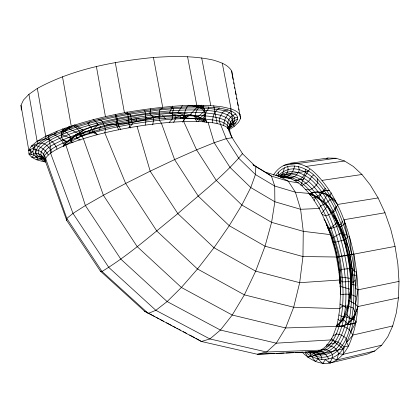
<?xml version="1.0" encoding="UTF-8"?>
<svg xmlns="http://www.w3.org/2000/svg" width="420" height="420" viewBox="0 0 420 420"><rect width="100%" height="100%" fill="white"/><g stroke="black" fill="none" stroke-linecap="round" stroke-linejoin="round"><path stroke-width="0.63" d="M231.767 137.812C230.48 133.906 230.339 128.762 226.107 126.725C221.991 124.467 217.329 123.538 212.746 122.771C212.158 117.091 214.195 110.88 219.497 108.077C225.829 109.557 235.006 110.213 237.652 117.264C237.83 122.672 232.533 126.042 228.643 128.83M339.827 282.975C340.2 262.831 334.997 242.902 326.676 224.653L326.083 223.54M339.99 283.668L339.854 277.263L340.988 277.037L350.401 278.366L351.445 278.156L350.564 266.695L348.71 255.055L345.944 243.605M305.519 351.934C317.006 363.274 336.457 361.756 344.159 346.857C358.533 321.536 356.953 290.677 353.168 262.784C347.918 232.743 338.179 201.973 317.504 178.836C308.464 167.848 290.094 160.057 278.659 172.084L278.292 176.883M302.069 352.096C309.346 359.31 319.399 365.096 329.968 363.043C338.552 360.607 344.416 353.514 348.548 345.97C361.473 317.247 359.189 284.398 353.829 254.142C347.161 224.406 336.704 193.499 314.008 172.058C301.618 160.367 282.865 159.579 273.409 175.172M348.332 302.92C348.574 311.945 343.613 321.463 336.131 326.492M252.84 164.619L265.561 172.237L279.872 176.573L288.151 177.734L291.58 178.92L298.552 182.968L302.075 185.855L309.188 193.426L312.627 197.962L319.19 208.488L325.269 220.962L330.467 234.644L334.724 249.37L336.452 257.003L339.008 272.433L340.284 287.438L340.442 294.808L339.801 308.627L337.932 320.859L336.546 326.424L333.023 335.979L330.929 339.906L326.083 346.159L323.4 348.448L320.612 350.138L317.719 351.241L314.717 351.781L257.271 354.244L201.416 341.486L144.512 311.178L100.359 271.084L66.749 220.49L45.707 162.089M66.749 220.49L66.806 218.437L45.675 158.534C44.504 152.975 38.724 149.074 33.133 149.782C31.558 156.776 40.572 159.264 45.738 160.493M312.312 351.813C316.449 354.937 318.344 360.344 322.712 363.457L325.369 359.63L329.968 363.043L367.295 354.086L374.813 350.947L381.712 345.182L387.755 336.814L392.7 325.962L396.333 312.853L398.475 297.843L399 281.389L397.856 264.038L395.057 246.409L390.716 229.121L384.988 212.783L378.105 197.946L370.335 185.062L361.967 174.484L353.294 166.435L344.589 161.023L336.105 158.256L328.062 158.051L290.661 163.18M335.979 206.645L335.638 210.425C351.425 247.49 359.531 289.994 349.34 329.663C344.993 348.579 327.101 366.524 308.159 351.929M352.957 316.591L352.711 319.027C348.868 323.915 342.725 327.191 336.467 326.629M340.247 293.449C342.962 267.839 337.481 240.954 323.904 218.983M118.409 125.276L118.54 124.063L116.97 122.483M342.179 318.35L341.838 321.421L340.835 321.641L336.683 325.878L337.675 325.657L337.99 323.72M326.083 346.159C331.275 344.61 337.481 348.401 338.536 353.693L343.108 354.333L344.159 346.857L338.006 342.032L330.929 339.906L276.297 343.177L220.416 330.062L167.134 301.56L120.776 259.077L85.381 205.532L65.877 144.968L63.032 143.036C61.493 139.587 58.763 136.589 55.151 135.298C47.702 139.493 36.561 143.141 35.821 153.143L37.926 156.03L42.042 158.413L45.476 159.532M305.797 169.459C305.655 175.145 300.909 180.6 295.06 180.663M329.968 363.043L332.199 357.924L332.671 354.753C330.251 350.758 325.164 348.002 320.612 350.138L266.584 352.002L257.271 354.244L274.943 353.441M150.644 108.859L149.867 113.909L153.153 116.66L153.636 119.264L152.744 124.84M348.621 321.988L348.427 323.274L342.704 326.009L337.638 326.818L336.856 325.841M33.18 153.421C38.635 152.155 44.326 156.245 45.449 161.621C44.604 157.957 48.022 155.174 50.552 153.137C56.826 148.664 63.987 145.661 71.127 142.879L71.652 139.545C70.25 136.133 67.909 132.956 64.502 131.35C56.049 131.565 48.615 137.146 41.365 141.109C38.136 143.435 34.681 145.966 33.133 149.782M63.541 146.57L63.814 144.984C82.798 124.378 113.017 120.183 139.214 115.258C154.256 113.232 169.543 111.752 184.684 113.5C192.066 115.243 200.309 116.245 206.414 121.023L206.829 122.215M399 281.389L358.034 289.832L355.478 304.49L357.814 306.569L398.475 297.843M69.384 128.126L69.741 126.2M71.468 141.225L71.978 138.826L74.12 136.18L77.905 133.345L68.507 128.315L68.287 127.061M71.127 142.879C95.02 134.111 120.062 128.851 145.194 125.134L145.871 121.942L145.168 111.699L144.039 110.691C115.757 114.965 87.559 121.028 60.827 131.376M46.001 162.078C39.868 160.855 32.687 159.621 28.938 154.061L28.791 150.286L31.479 146.003L37.117 141.298L45.176 138.742L45.717 136.306L37.338 88.415C72.87 69.022 113.552 61.472 153.442 57.466C173.397 56.149 193.699 55.666 213.334 60.102C220.154 62.228 227.887 64.444 231.709 71.043L240.587 118.424L238.492 122.357L234.087 126.483L229.226 129.649M349.167 297.428C352.406 283.516 351.298 268.968 348.768 255.029L348.71 255.055M350.002 298.389C355.903 270.118 349.697 239.096 333.637 215.124M223.666 125.533C224.018 119.705 226.559 114.66 231.278 111.174M332.199 357.924L336.84 360.024L338.536 353.693M321.2 192.707L321.573 191.462L326.65 190.402L329.663 190.733M310.779 194.308L311.157 193.058L316.113 192.014L322.397 192.491L327.941 194.838L333.564 198.922L335.701 201.138M392.7 325.962L352.937 335.044L350.852 331.942L356.081 321.794L353.829 319.174L357.814 306.569M342.248 221.251L341.313 224.065L336.704 226.543L331.139 228.443L327.968 227.614M294.609 165.89C293.617 171.89 289.175 178.28 282.329 177.077M284.508 167.895C282.912 170.903 283.337 174.967 280.445 177.209M105.84 125.023C119.191 124.441 132.447 122.414 145.499 119.574L146.339 117.233M228.307 129.134C229.698 124.504 233.189 120.908 237.61 119.044M358.097 306.432L355.388 313.331L351.719 319.247L347.445 323.489L342.925 319.048M300.851 185.299L303.277 179.267L308.144 171.108L309.808 169.276M99.094 130.405L100.811 126.378M310.144 195.431L310.643 194.297L311.635 194.145C331.921 202.566 340.195 225.75 346.369 245.123M318.938 198.277L321.416 192.644L326.949 194.99L332.561 199.08L337.68 204.409M329.705 196.382L331.286 192.796M21.325 110.093L21 105.289L23.494 99.986L28.938 94.311L37.338 88.415M219.497 108.077L201.889 106.612L187.331 106.685C184.139 111.053 184.139 116.44 183.729 121.595L196.565 149.856L216.19 180.311L241.852 205.023L271.598 222.353L303.256 231.32L330.467 234.644M172.73 106.092L169.381 112.702C178.589 117.605 189.515 113.993 199.285 117.29L199.747 119.758L197.978 121.658M173.654 122.435L176.064 117.784L175.581 115.227C139.703 117.012 102.638 122.241 70.376 138.873L70.823 141.383L73.033 142.543M313.992 200.571L316.05 196.686L317.058 196.534L318.318 198.828M323.421 201.616L326.949 194.99L327.941 194.838L328.865 196.555M228.512 129.066L230.459 124.693L230.486 121.989C228.827 118.004 224.396 116.671 220.673 115.358C212.572 113.253 204.183 112.733 195.851 112.455C174.179 112.235 152.57 114.66 131.224 118.246C109.993 122.042 88.893 126.977 68.644 134.489C58.942 138.915 47.077 142.259 41.139 151.82L40.94 154.97L42.856 157.7L45.559 160.466M325.185 188.234C322.954 193.352 318.045 196.896 312.627 197.962M116.298 115.542L115.563 116.876C94.978 121.343 74.434 126.683 55.151 135.298L54.936 133.859L57.178 131.171C96.626 116.267 138.595 108.759 180.558 105.751C194.471 105.105 208.467 104.9 222.29 106.88C228.585 108.36 235.988 109.221 240.146 114.786M90.956 129.486L89.418 132.163L89.612 133.261M356.06 313.651L352.711 319.027L351.719 319.247L345.34 313.834M182.333 105.793L177.676 112.859L185.052 115.374L185.53 117.905L182.648 122.194M145.194 125.134C164.236 122.525 183.498 120.755 202.729 121.753L204.687 118.928C204.671 115.049 205.936 111.053 208.856 108.381C217.544 109.919 229.625 109.268 234.764 117.842L234.659 120.698L232.953 123.742L227.734 128.336M235.788 113.993C216.447 121.889 237.064 143.687 242.445 153.683C223.687 176.342 199.7 194.108 177.833 213.628C153.079 233.499 129.25 254.977 102.018 271.457L100.359 271.084M339.008 272.433L341.339 269.356C340.536 255.171 335.438 241.841 331.139 228.443C326.912 217.523 321.862 206.887 315.121 197.274C307.382 186.89 296.032 174.815 281.762 177.224M355.199 280.03L353.546 282.172L348.448 281.652L342.657 281.92L339.806 279.983L299.67 282.686L255.665 271.163L213.98 247.732L177.833 213.628L150.187 171.166L137.062 126.367M321.568 213.481L326.991 206.645L328.015 206.483L330.53 212.237M331.884 212.63L337.717 205.338M200.408 106.465L201.479 105.126M277.804 175.98C301.639 153.085 326.944 191.09 335.638 210.425L331.301 213.623L325.878 215.885L322.313 214.51M344.159 346.857L348.548 345.97L346.652 342.473L352.937 335.044M395.057 246.409L353.829 254.142L351.624 254.168L349.534 236.46L347.529 237.263L346.112 238.917L341.297 240.671L335.627 242.193L332.75 241.988M202.367 118.734L204.477 116.277L205.37 113.5L204.923 111.153L204.052 108.575L201.369 106.318L198.544 105.152M169.208 122.441L172.216 119.149L172.347 113.153L173.707 108.633L186.722 107.966L198.513 107.888L208.856 108.381L208.346 106.901M302.075 185.855C303.566 183.577 306.595 183.472 308.348 181.429C310.585 179.618 310.884 176.353 313.598 175.082M276.019 174.956L278.659 172.084M128.893 127.759L132.358 124.042C156.23 120.162 180.479 117.369 204.687 118.928C213.208 120.477 228.191 119.742 229.834 130.977M228.029 128.42L230.612 125.354L232.239 122.409L232.302 119.632C230.638 115.579 226.128 114.214 222.343 112.88C214.064 110.728 205.49 110.203 196.97 109.919C174.757 109.688 152.607 112.192 130.725 115.883C108.99 119.789 87.381 124.871 66.67 132.631C56.406 136.962 45.124 141.136 38.136 150.313L38.519 153.746L40.525 156.555L45.596 159.406M197.72 117.059L204.503 110.959L204.052 108.575L194.408 105.514L194.854 106.67M182.285 118.104L183.671 116.907L186.974 115.337M200.041 118.015L205.37 113.5L204.503 110.959C200.161 106.706 193.73 105.945 187.955 105.226M318.297 358.88L315.284 361.426L311.094 355.829L309.498 351.923M90.032 121.8L87.806 123.659L90.888 127.255L93.282 132.647L97.34 134.678M184.884 118.146L188.317 115.358M65.268 128.048L63.866 129.161L61.577 132.295L61.157 135.13L61.992 136.621M345.251 223.303L340.662 226.8L339.544 226.994L335.339 219.303L332.881 215.806M279.179 176.752C290.714 165.758 307.813 174.605 316.318 185.021C326.65 196.723 333.632 210.877 339.197 225.351C343.775 239.442 348.81 253.565 349.813 268.464C352.558 293.533 353.399 321.048 340.268 343.56C334.31 354.113 320.182 358.575 309.808 351.687M280.418 177.088C292.036 169.097 306.358 178.022 314.312 187.152C333.716 209.879 342.626 239.6 347.12 268.653C349.839 293.139 350.7 319.977 338.006 342.032C332.871 350.684 321.867 356.276 312.181 351.871M69.227 126.583L61.577 132.295L62.002 134.726L61.583 137.524L62.958 139.97L66.024 142.018M66.581 144.517C88.41 129.46 115.815 125.627 141.341 120.839C155.972 118.781 170.741 117.39 185.53 117.905C192.097 118.571 199.316 118.524 205.107 122.062M333.023 335.979L336.373 333.953C340.032 334.163 343.544 335.764 346.112 338.389L346.652 342.473M187.331 106.685L162.167 108.433L159.742 109.877L130.321 114.051L115.563 116.876C117.905 120.803 117.537 125.869 120.687 129.313M184.916 118.235L189.089 115.768M309.467 194.045C313.283 191.762 318.113 191.657 322.397 192.491L323.064 193.583M309.86 194.224L312.113 192.911M291.58 178.92L279.872 176.573L288.262 181.198L295.412 192.218L300.61 209.286L303.256 231.32L302.962 256.557L299.67 282.686L293.68 307.23L285.616 327.947L276.297 343.177L266.584 352.002L209.895 338.951L155.846 310.312L108.848 267.488L72.991 213.413L50.552 153.137L50.437 149.903C48.73 146.465 45.554 143.829 41.801 142.958L38.246 143.419L37.117 141.298L45.717 136.306L57.178 131.171M319.515 192.633C322.403 190.864 326.078 190.16 329.422 190.454M320.975 192.192L322.518 191.315M347.135 233.956L344.384 235.484L343.261 235.683L338.074 222.71L337.034 222.889L329.432 228.737L328.304 228.931L327.71 227.829M356.47 321.972L353.225 323.668L348.038 324.502L345.655 324.135M355.808 322.607L354.186 323.453L348.038 324.502L347.261 323.531M21 105.289L28.791 150.286L34.13 147.777L31.479 146.003L38.246 143.419M282.245 177.009C286.367 175.697 289.223 170.819 287.711 166.64M28.791 150.286L32.828 151.667L28.938 154.061L34.162 155.038L31.721 157.264L37.921 157.847L36.892 159.857L42.042 158.413L45.743 159.28M281.846 177.109C296.578 171.633 309.855 185.335 317.804 196.151C333.092 217.581 339.623 243.448 344.253 268.952C346.889 290.714 347.314 313.645 339.061 334.325C335.071 344.232 325.437 354.769 313.724 351.708M304.973 352.338L307.865 357.142L311.094 355.829M182.081 115.19L174.4 118.172M180.138 118.304L183.671 116.907L183.362 115.269M201.889 106.612L198.513 107.888C195.899 110.728 194.985 114.686 195.032 118.461L196.849 121.501M235.699 122.834L232.953 123.742L230.612 125.354L227.483 128.452L229.724 126.924L231.53 126.798M326.204 158.603L328.062 158.051M160.356 115.636L145.499 119.574M228.029 109.977L224.574 110.922C221.235 113.253 219.324 117.217 219.314 121.264L226.244 138.663L238.88 158.408L255.434 174.547L274.722 186.044L295.412 192.218L309.188 193.426M45.717 136.306L54.936 133.859M45.323 161.522L44.179 161.81L40.63 159.023M322.712 363.457L323.978 363.153M328.409 362.098L330.939 361.489M336.84 360.024L374.813 350.947M343.108 354.333L381.712 345.182M307.865 357.142L343.355 348.831L335.575 342.783L331.217 338.189M326.676 344.836L335.575 342.783M35.752 156.513C39.296 155.127 42.662 157.61 45.602 159.301M340.442 294.808C345.461 293.654 351.314 293.79 355.761 296.62M137.776 118.451L139.025 118.193M339.806 286.781L340.935 286.556L350.296 289.296L351.335 289.081L351.445 278.156L351.136 275.032L352.259 274.806L356.675 275.415M237.652 117.264C231.304 117.605 228.265 124.709 229.184 130.337L229.394 124.74C227.719 120.813 223.335 119.501 219.639 118.204C211.654 116.141 203.396 115.626 195.19 115.353C173.922 115.138 152.722 117.505 131.775 121.007C107.882 125.333 83.989 130.809 61.604 140.411C54.563 144.302 44.132 147.457 42.971 156.734L44.819 159.385M336.157 257.408L353.551 254.137M351.624 254.168L336.452 257.003L302.962 256.557L265.036 246.204L229.241 225.703L198.282 196.177L174.599 159.605L161.385 123.149L159.311 120.283L159.07 117.185L159.29 111.851L159.742 109.877L173.707 108.633L170.882 107.636M384.988 212.783L343.98 219.723L347.529 237.263M126.341 120.398L136.521 118.708L136.589 121.401M337.386 204.503L378.105 197.946M232.239 137.718L226.244 138.663L214.19 142.732L196.565 149.856L174.599 159.605L150.187 171.166L125.659 183.456L103.388 195.274L85.381 205.532L72.991 213.413L66.806 218.437L102.018 271.457L148.223 313.43L155.846 310.312L167.134 301.56L181.393 287.464L197.5 268.989L213.98 247.732L229.241 225.703L241.852 205.023L250.761 187.535L255.434 174.547L255.822 166.761L242.445 153.683M322.124 180.374L361.967 174.484M294.205 180.59L303.277 179.267M275.84 175.702L308.144 171.108M353.829 319.174L351.766 319.463L346.925 317.111L341.35 316.323L339.019 314.932M305.907 166.43L344.589 161.023M283.878 165.328L298.709 163.28M298.058 163.496L336.105 158.256M144.039 110.691L162.167 108.433M315.068 351.661C328.771 351.666 335.979 337.218 339.224 325.794C344.111 307.414 343.718 288.089 341.339 269.356L352.181 268.401L354.365 271.441L356.695 272.149L355.672 288.456L358.034 289.832M276.25 353.383L284.104 353.026M286.067 352.937L293.921 352.58M295.229 352.517L303.082 352.159M305.702 352.044L312.727 351.75M92.61 132.148L84.404 131.896M311.593 351.776L314.717 351.781M43.874 160.052L45.533 160.072M317.719 351.241C322.917 350.695 326.613 354.931 328.829 359.09M288.151 177.734C293.454 178.972 298.205 174.615 299.329 169.669L298.247 166.43M86.677 134.201L80.362 133.791M125.47 113.757L130.321 114.051L132.358 124.042C111.778 127.675 91.324 132.4 71.652 139.545C61.976 143.504 51.455 147.278 44.504 155.495L44.504 158.965L45.586 160.514M202.729 121.753L212.746 122.771M77.49 134.636L83.344 135.807M309.036 193.82L311.635 194.145L312.312 195.242M309.346 194.135C330.11 200.791 338.541 225.031 344.894 243.794C351.104 268.957 355.131 298.452 340.835 321.641L337.89 319.132M332.535 199.999L330.041 199.668L325.946 203.375L320.644 205.874L319.19 208.488L300.61 209.286L274.858 201.763L250.761 187.535L230.029 167.417L214.19 142.732L208.016 122.178M347.193 324.019L348.989 324.293M298.552 182.968L288.262 181.198L271.451 176.117L253.297 164.997M305.634 189.357L309.288 190.013C312.968 188.748 316.076 186.044 317.819 182.564L317.504 178.836M98.516 119.585L101.283 120.104L103.614 123.942L105.572 129.496L104.795 132.804L125.659 183.456L156.791 231L197.5 268.989L244.367 294.845L293.68 307.23L339.801 308.627L342.647 305.818L348.332 306.254L353.315 307.996L354.832 312.034M45.176 138.742C50.93 139.198 55.356 143.819 57.02 149.132M314.433 351.719C317.651 352.107 320.36 354.344 321.731 357.231L321.862 359.557M355.924 285.358L352.159 284.277L351.041 284.508L351.335 289.081L350.254 299.129L348.248 308.018L347.225 308.238L340.048 304.075M196.97 105.068L197.321 106.911L190.265 114.592L194.297 116.088L196.749 117.931L206.414 121.023L206.64 122.22M78.593 134.468L82.094 135.66M203.721 110.733L204.923 111.153M62.958 139.97L67.153 141.435M35.837 145.646C41.265 146.853 45.612 150.145 48.31 155.012M144.512 311.178L148.559 313.315M149.72 313.924L154.922 316.669M156.083 317.279L158.975 318.806M160.13 319.415L163.601 321.248M166.493 322.775L171.701 325.521M172.856 326.13L175.749 327.658M176.909 328.267L178.064 328.876M179.219 329.49L180.38 330.099M183.272 331.621L186.743 333.454M189.635 334.981L194.838 337.727M349.466 300.778L356.113 304.589M195.962 338.347L201.416 341.486L209.895 338.951L220.416 330.062L232.239 315.037L244.367 294.845L255.665 271.163L265.036 246.204L271.598 222.353L274.858 201.763L274.722 186.044L271.451 176.117L265.561 172.237M80.183 140.133L76.918 138.096L76.466 135.56L83.286 130.399L74.566 124.866L68.507 128.315L64.302 131.628L62.002 134.726L71.978 138.826L63.814 144.984L64.029 146.202M62.339 128.814L63.373 129.56M74.366 126.483C78.965 129.224 81.023 134.143 83.365 138.684L103.388 195.274L137.177 246.614L181.393 287.464L232.239 315.037L285.616 327.947L336.546 326.424C341.696 324.833 348.196 327.18 350.852 331.942M97.456 134.662L94.164 131.465L93.702 128.877L98.343 124.52L93.067 119.28M353.582 316.712L354.48 317.594M162.64 115.552L165.485 118.787M118.802 129.917L116.555 125.444L116.078 122.829L117.763 119.243L115.495 114.671M196.749 117.931L197.4 119.532M326.676 224.653L331.973 237.683L333.107 237.484L341.308 232.901L342.353 232.717L343.261 235.683M330.907 234.728C336.189 249.412 339.26 264.852 340.006 280.439M130.19 127.995C127.942 122.714 128.971 116.97 126.982 111.668M232.459 76.314L233.079 79.506M233.693 82.698L233.94 83.974M234.554 87.161L234.801 88.436M235.415 91.628L236.03 94.815M236.644 98.007L236.891 99.283M237.505 102.475L238.124 105.662M238.739 108.854L238.985 110.129M239.6 113.316L240.587 118.424M222.259 63.11L231.063 108.895M230.648 108.586L234.087 126.483M213.733 105.698L217.124 123.485M201.695 57.934L210.777 105.63M203.044 105.373L203.648 108.549M204.734 114.272L205.942 120.629M187.572 56.716L196.749 105.236M180.206 116.025L180.563 117.947M153.442 57.466L162.692 107.2M115.28 62.559L124.436 112.749M96.401 66.559L105.452 116.671M83.202 132.752L83.428 134.027M62.486 76.724L71.237 126.063M48.473 135.65L51.497 152.906M28.938 94.311L37.117 141.298M34.314 144.995L36.556 157.92M30.387 149.572L31.274 154.702M231.709 71.043L232.339 75.679M353.829 254.142L354.365 271.441"/></g></svg>
